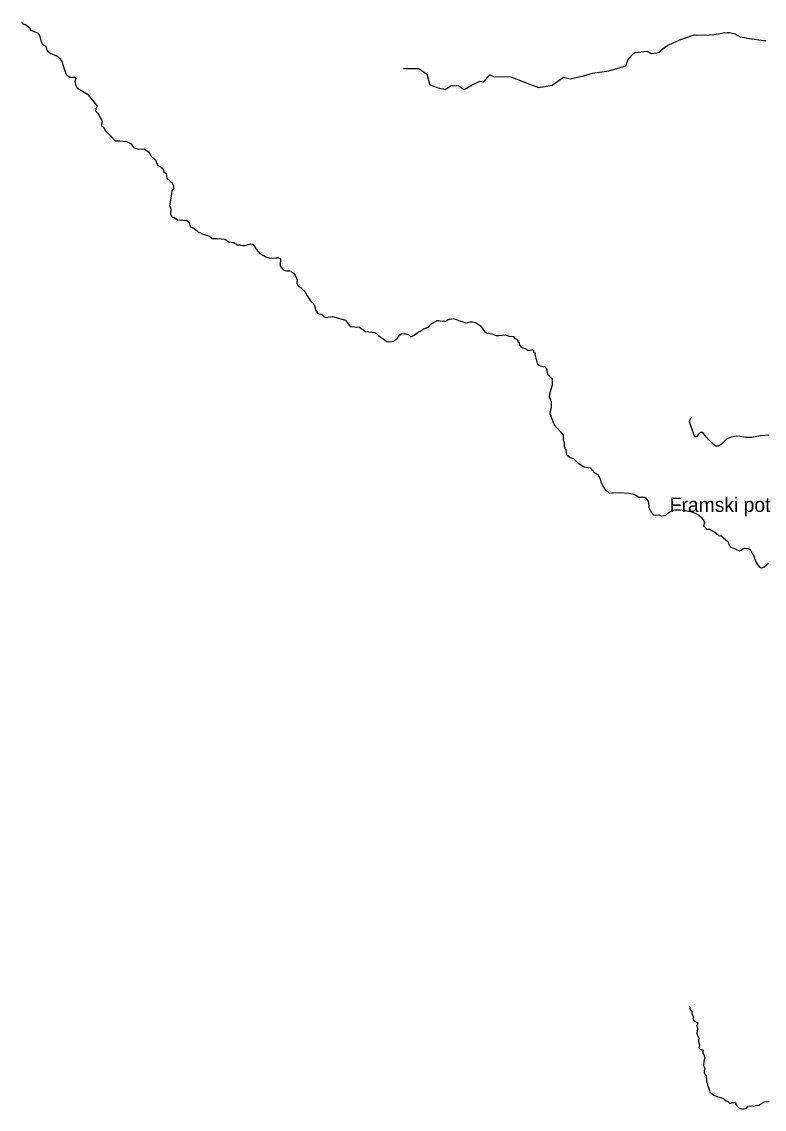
# Model space of a CAD drawing. Extents: x -8864 to 13231, y -7697 to 8949.
# Drawn here: x -8864 to -5668, y -4235 to 443 of the extents above; entities that cross this region are included whole.
import ezdxf

# ---------------------------------------------------------------- set-up
doc = ezdxf.new("R2010")
doc.units = 0
for name, color, linetype in [('OSM_HIGHWAY_UNCLASSIFIED', 8, 'CONTINUOUS'), ('OSM_LABELS', 8, 'CONTINUOUS'), ('OSM_WATERWAY_STREAM', 4, 'CONTINUOUS')]:
    doc.layers.add(name, color=color, linetype=linetype)

msp = doc.modelspace()

# ---------------------------------------------------------------- linework, layer by layer
at = {"layer": 'OSM_HIGHWAY_UNCLASSIFIED'}
for p, q in [((-5987.642312, -1268.089182), (-5979.326844, -1256.902973)), ((-5989.487641, -1278.463669), (-5987.642312, -1268.089182)), ((-5987.657626, -1286.692094), (-5989.487641, -1278.463669)), ((-5977.596369, -1315.280309), (-5987.657626, -1286.692094)), ((-5973.32378, -1327.422795), (-5977.596369, -1315.280309)), ((-5966.868956, -1341.989331), (-5973.32378, -1327.422795)), ((-5962.075693, -1344.135393), (-5966.868956, -1341.989331)), ((-5958.071099, -1341.733582), (-5962.075693, -1344.135393)), ((-5951.087943, -1331.670441), (-5958.071099, -1341.733582)), ((-5946.570332, -1327.356078), (-5951.087943, -1331.670441)), ((-5941.738785, -1324.275979), (-5946.570332, -1327.356078)), ((-5935.682122, -1323.964633), (-5941.738785, -1324.275979)), ((-5930.107849, -1327.956531), (-5935.682122, -1323.964633)), ((-5909.457005, -1352.708522), (-5930.107849, -1327.956531)), ((-5904.77094, -1357.289753), (-5909.457005, -1352.708522)), ((-5828.783183, -1350.77373), (-5853.017489, -1375.837066)), ((-5809.479965, -1343.379267), (-5828.783183, -1350.77373)), ((-5789.556532, -1339.687596), (-5809.479965, -1343.379267)), ((-5772.718858, -1340.91074), (-5789.556532, -1339.687596)), ((-5747.864338, -1345.225103), (-5772.718858, -1340.91074)), ((-5723.630032, -1345.847795), (-5747.864338, -1345.225103)), ((-5684.610119, -1337.83064), (-5723.630032, -1345.847795)), ((-5647.849013, -1335.984805), (-5684.610119, -1337.83064)), ((-5886.348273, -1375.859305), (-5904.77094, -1357.289753)), ((-5876.45547, -1383.331604), (-5886.348273, -1375.859305)), ((-5865.99605, -1383.264887), (-5876.45547, -1383.331604)), ((-5853.017489, -1375.837066), (-5865.99605, -1383.264887))]:
    msp.add_line(p, q, dxfattribs=at)
at = {"layer": 'OSM_WATERWAY_STREAM'}
for p, q in [((-8864.036196, 442.700361), (-8862.596686, 436.951584)), ((-8862.596686, 436.951584), (-8859.725323, 433.460063)), ((-8859.725323, 433.460063), (-8848.017818, 430.379964)), ((-8848.017818, 430.379964), (-8829.533895, 416.825302)), ((-8829.533895, 416.825302), (-8826.042318, 406.150589)), ((-8826.042318, 406.150589), (-8815.360846, 402.859219)), ((-8815.360846, 402.859219), (-8796.463448, 394.853185)), ((-8796.463448, 394.853185), (-8788.255177, 384.178472)), ((-8788.255177, 384.178472), (-8781.272022, 360.76082)), ((-6024.411076, 367.087811), (-6001.164519, 374.771381)), ((-6001.164519, 374.771381), (-5982.420259, 381.476435)), ((-5982.420259, 381.476435), (-5970.582586, 385.74632)), ((-5970.582586, 385.74632), (-5959.656091, 385.31266)), ((-5959.656091, 385.31266), (-5904.778597, 386.858269)), ((-5904.778597, 386.858269), (-5885.444751, 387.814546)), ((-5885.444751, 387.814546), (-5865.7204, 390.438746)), ((-5865.7204, 390.438746), (-5844.196661, 394.341688)), ((-5844.196661, 394.341688), (-5828.530503, 396.109687)), ((-5828.530503, 396.109687), (-5817.933258, 396.065209)), ((-5817.933258, 396.065209), (-5806.769398, 393.985864)), ((-5806.769398, 393.985864), (-5794.334481, 390.116281)), ((-5794.334481, 390.116281), (-5782.014418, 383.400107)), ((-5782.014418, 383.400107), (-5771.623911, 378.362977)), ((-5771.623911, 378.362977), (-5753.071076, 375.193921)), ((-5753.071076, 375.193921), (-5733.783172, 371.29098)), ((-8781.272022, 360.76082), (-8775.3149, 346.183165)), ((-8775.3149, 346.183165), (-8760.322555, 337.354288)), ((-8760.322555, 337.354288), (-8758.06375, 326.468305)), ((-6107.037425, 324.744783), (-6085.27632, 340.211998)), ((-6085.27632, 340.211998), (-6057.940941, 352.832622)), ((-6057.940941, 352.832622), (-6024.411076, 367.087811)), ((-5733.783172, 371.29098), (-5701.10323, 365.775711)), ((-5701.10323, 365.775711), (-5671.646871, 361.950606)), ((-5671.646871, 361.950606), (-5661.708126, 361.772694)), ((-8758.06375, 326.468305), (-8753.132662, 316.605315)), ((-8753.132662, 316.605315), (-8738.553793, 305.51918)), ((-8738.553793, 305.51918), (-8710.000957, 294.021625)), ((-8710.000957, 294.021625), (-8698.094371, 283.747214)), ((-8698.094371, 283.747214), (-8689.671705, 268.346716)), ((-6263.844486, 252.690471), (-6253.415695, 282.045931)), ((-6253.415695, 282.045931), (-6231.486137, 306.330903)), ((-6231.486137, 306.330903), (-6224.043563, 310.100411)), ((-6224.043563, 310.100411), (-6173.017524, 315.693516)), ((-6173.017524, 315.693516), (-6154.25795, 306.108514)), ((-6154.25795, 306.108514), (-6130.911853, 309.522198)), ((-6130.911853, 309.522198), (-6118.683674, 311.579304)), ((-6118.683674, 311.579304), (-6107.037425, 324.744783)), ((-8689.671705, 268.346716), (-8681.869254, 240.625821)), ((-8681.869254, 240.625821), (-8673.033112, 215.162183)), ((-7220.820089, 242.060236), (-7154.265717, 242.004638)), ((-7154.265717, 242.004638), (-7120.896648, 217.686308)), ((-6337.64235, 231.363284), (-6263.844486, 252.690471)), ((-8673.033112, 215.162183), (-8657.634948, 204.476351)), ((-8657.634948, 204.476351), (-8634.832496, 204.887772)), ((-8630.521622, 199.138994), (-8635.866186, 183.738497)), ((-8634.832496, 204.887772), (-8630.521622, 199.138994)), ((-7120.896648, 217.686308), (-7107.183017, 171.918476)), ((-6925.689888, 171.073395), (-6890.988506, 187.285615)), ((-6890.988506, 187.285615), (-6875.605656, 184.494622)), ((-6875.605656, 184.494622), (-6848.775638, 214.050234)), ((-6848.775638, 214.050234), (-6832.849143, 206.744727)), ((-6832.849143, 206.744727), (-6759.533668, 205.933004)), ((-6759.533668, 205.933004), (-6699.503033, 182.648787)), ((-6580.414199, 170.183835), (-6531.815419, 204.209483)), ((-6531.815419, 204.209483), (-6503.44635, 196.625989)), ((-6503.44635, 196.625989), (-6446.792439, 210.681028)), ((-6446.792439, 210.681028), (-6407.94098, 222.211941)), ((-6407.94098, 222.211941), (-6337.64235, 231.363284)), ((-8635.866186, 183.738497), (-8633.193904, 172.240941)), ((-8633.193904, 172.240941), (-8624.771239, 156.417903)), ((-8624.771239, 156.417903), (-8603.002477, 144.097505)), ((-8603.002477, 144.097505), (-8580.820239, 130.754114)), ((-7107.183017, 171.918476), (-7076.271834, 160.543235)), ((-7076.271834, 160.543235), (-7042.10644, 152.003465)), ((-7042.10644, 152.003465), (-7018.048244, 167.559635)), ((-7018.048244, 167.559635), (-6986.019144, 168.838377)), ((-6986.019144, 168.838377), (-6959.594946, 152.014584)), ((-6959.594946, 152.014584), (-6925.689888, 171.073395)), ((-6699.503033, 182.648787), (-6639.472399, 159.375688)), ((-6639.472399, 159.375688), (-6580.414199, 170.183835)), ((-8580.820239, 130.754114), (-8559.051477, 105.490627)), ((-8559.051477, 105.490627), (-8539.334782, 80.22714)), ((-8545.498642, 69.552427), (-8546.524676, 58.866594)), ((-8546.524676, 58.866594), (-8536.869238, 49.014724)), ((-8539.334782, 80.22714), (-8545.498642, 69.552427)), ((-8536.869238, 49.014724), (-8518.385316, 14.510938)), ((-8518.385316, 14.510938), (-8520.644122, -4.025256)), ((-8520.644122, -4.025256), (-8510.376127, -12.186964)), ((-8510.376127, -12.186964), (-8506.47873, -23.284218)), ((-8506.47873, -23.284218), (-8481.011652, -49.570698)), ((-8481.011652, -49.570698), (-8461.501696, -70.108401)), ((-8461.501696, -70.108401), (-8441.991739, -69.897131)), ((-8441.991739, -69.897131), (-8427.81869, -71.542816)), ((-8427.81869, -71.542816), (-8411.180097, -72.97723)), ((-8411.180097, -72.97723), (-8393.515471, -82.228648)), ((-8393.515471, -82.228648), (-8382.221442, -100.297824)), ((-8382.221442, -100.297824), (-8369.281165, -102.14366)), ((-8369.281165, -102.14366), (-8361.89219, -105.846451)), ((-8361.89219, -105.846451), (-8337.03767, -104.200766)), ((-8337.03767, -104.200766), (-8317.734452, -116.321013)), ((-8317.734452, -116.321013), (-8308.285752, -134.590339)), ((-8308.285752, -134.590339), (-8288.369977, -152.870785)), ((-8288.369977, -152.870785), (-8279.740573, -172.174224)), ((-8279.740573, -172.174224), (-8256.126482, -188.408684)), ((-8256.126482, -188.408684), (-8252.221428, -202.574917)), ((-8252.221428, -202.574917), (-8242.359252, -209.96938)), ((-8242.359252, -209.96938), (-8240.307184, -220.855363)), ((-8240.307184, -220.855363), (-8239.487889, -230.718353)), ((-8239.487889, -230.718353), (-8224.90902, -243.038751)), ((-8224.90902, -243.038751), (-8216.693093, -250.221943)), ((-8211.348529, -276.919845), (-8217.719127, -284.525578)), ((-8216.693093, -250.221943), (-8210.942709, -263.165033)), ((-8210.942709, -263.165033), (-8211.348529, -276.919845)), ((-8221.210704, -307.731959), (-8225.108101, -333.195598)), ((-8217.719127, -284.525578), (-8221.210704, -307.731959)), ((-8225.108101, -333.195598), (-8228.400598, -348.195793)), ((-8228.400598, -348.195793), (-8222.650214, -362.573297)), ((-8222.650214, -362.573297), (-8223.056034, -383.111)), ((-8223.056034, -383.111), (-8221.516983, -391.639651)), ((-8221.516983, -391.639651), (-8216.892174, -397.388429)), ((-8216.892174, -397.388429), (-8208.576706, -399.745761)), ((-8208.576706, -399.745761), (-8192.351589, -410.220323)), ((-8192.351589, -410.220323), (-8177.466442, -409.397481)), ((-8177.466442, -409.397481), (-8169.97027, -410.531669)), ((-8169.97027, -410.531669), (-8164.931985, -412.788926)), ((-8164.931985, -412.788926), (-8156.310238, -411.243317)), ((-8156.310238, -411.243317), (-8148.09431, -415.76895)), ((-8148.09431, -415.76895), (-8142.137189, -423.263488)), ((-8142.137189, -423.263488), (-8140.085121, -433.838126)), ((-8140.085121, -433.838126), (-8136.386805, -440.209595)), ((-8136.386805, -440.209595), (-8131.049898, -442.266701)), ((-8131.049898, -442.266701), (-8121.807937, -446.169643)), ((-8121.807937, -446.169643), (-8108.048364, -457.667199)), ((-8108.048364, -457.667199), (-8101.065209, -464.450089)), ((-8101.065209, -464.450089), (-8087.918194, -469.164754)), ((-8087.918194, -469.164754), (-8066.968727, -475.336072)), ((-8066.968727, -475.336072), (-8056.088175, -479.227895)), ((-8056.088175, -479.227895), (-8044.993227, -488.890734)), ((-8044.993227, -488.890734), (-8021.172398, -489.713576)), ((-8021.172398, -489.713576), (-7990.575151, -492.793676)), ((-7990.575151, -492.793676), (-7972.497048, -503.679659)), ((-7972.497048, -503.679659), (-7952.987091, -506.759759)), ((-7952.987091, -506.759759), (-7935.942679, -516.411478)), ((-7889.526135, -514.965944), (-7878.438844, -512.919958)), ((-7878.438844, -512.919958), (-7869.809441, -514.565643)), ((-7935.942679, -516.411478), (-7924.235174, -517.02305)), ((-7924.235174, -517.02305), (-7914.173917, -519.080157)), ((-7914.173917, -519.080157), (-7901.647116, -520.31442)), ((-7901.647116, -520.31442), (-7889.526135, -514.965944)), ((-7869.809441, -514.565643), (-7862.00699, -522.360407)), ((-7862.00699, -522.360407), (-7855.636392, -535.303496)), ((-7855.636392, -535.303496), (-7839.824751, -553.383791)), ((-7839.824751, -553.383791), (-7812.918163, -568.172717)), ((-7812.918163, -568.172717), (-7794.434241, -573.510073)), ((-7794.434241, -573.510073), (-7770.000854, -572.687231)), ((-7770.000854, -572.687231), (-7758.500087, -572.275809)), ((-7758.500087, -572.275809), (-7750.28416, -577.413015)), ((-7751.716013, -595.893612), (-7751.922751, -607.191016)), ((-7751.922751, -607.191016), (-7744.1203, -617.254157)), ((-7750.077421, -585.63032), (-7751.716013, -595.893612)), ((-7750.28416, -577.413015), (-7750.077421, -585.63032)), ((-7744.1203, -617.254157), (-7735.498553, -625.471462)), ((-7735.498553, -625.471462), (-7725.02382, -627.93999)), ((-7725.02382, -627.93999), (-7710.230556, -628.140141)), ((-7710.230556, -628.140141), (-7704.281092, -630.197247)), ((-7704.281092, -630.197247), (-7694.418916, -638.003131)), ((-7694.418916, -638.003131), (-7687.642499, -647.243429)), ((-7687.642499, -647.243429), (-7678.607276, -668.192553)), ((-7678.607276, -668.192553), (-7679.426571, -682.369906)), ((-7679.426571, -682.369906), (-7675.934994, -691.610205)), ((-7675.934994, -691.610205), (-7671.210644, -696.135838)), ((-7671.210644, -696.135838), (-7661.356125, -702.296037)), ((-7661.356125, -702.296037), (-7645.131009, -718.107956)), ((-7645.131009, -718.107956), (-7634.863014, -735.565559)), ((-7634.863014, -735.565559), (-7621.202981, -758.371639)), ((-7621.202981, -758.371639), (-7605.904358, -773.983406)), ((-7605.904358, -773.983406), (-7598.300988, -798.835473)), ((-7598.300988, -798.835473), (-7589.265765, -812.801555)), ((-7589.265765, -812.801555), (-7576.126407, -815.258963)), ((-7576.126407, -815.258963), (-7570.376023, -818.350182)), ((-7570.376023, -818.350182), (-7563.392868, -826.967789)), ((-7563.392868, -826.967789), (-7554.150907, -829.024895)), ((-7554.150907, -829.024895), (-7526.425023, -825.333224)), ((-7526.425023, -825.333224), (-7470.766518, -840.944991)), ((-7470.766518, -840.944991), (-7450.636347, -867.843044)), ((-7076.241206, -842.379406), (-7069.66387, -841.867909)), ((-7069.66387, -841.867909), (-7054.464787, -845.35943)), ((-7040.605674, -845.559581), (-7030.850696, -839.910878)), ((-7030.850696, -839.910878), (-7022.221292, -837.142125)), ((-7022.221292, -837.142125), (-7014.526039, -834.573522)), ((-7014.526039, -834.573522), (-7007.741965, -833.027912)), ((-7007.741965, -833.027912), (-6992.956358, -838.165118)), ((-6992.956358, -838.165118), (-6974.885912, -844.636663)), ((-7450.636347, -867.843044), (-7410.383663, -871.545835)), ((-7410.383663, -871.545835), (-7384.097289, -890.026432)), ((-7162.596499, -894.652141), (-7149.76342, -888.391866)), ((-7149.76342, -888.391866), (-7136.516864, -879.140449)), ((-7136.516864, -879.140449), (-7111.976279, -868.877157)), ((-7111.976279, -868.877157), (-7103.247335, -858.191324)), ((-7103.247335, -858.191324), (-7083.017624, -846.382423)), ((-7083.017624, -846.382423), (-7076.241206, -842.379406)), ((-7054.464787, -845.35943), (-7040.605674, -845.559581)), ((-6974.885912, -844.636663), (-6949.83231, -852.131201)), ((-6949.83231, -852.131201), (-6933.913473, -847.928033)), ((-6933.913473, -847.928033), (-6923.852216, -847.405416)), ((-6923.852216, -847.405416), (-6911.011479, -851.519629)), ((-6911.011479, -851.519629), (-6890.062013, -865.797057)), ((-6890.062013, -865.797057), (-6868.806268, -894.140644)), ((-7384.097289, -890.026432), (-7343.017652, -893.517953)), ((-7343.017652, -893.517953), (-7328.645522, -906.260891)), ((-7328.645522, -906.260891), (-7292.190694, -932.247145)), ((-7292.190694, -932.247145), (-7276.478594, -934.193057)), ((-7276.478594, -934.193057), (-7262.106464, -930.801611)), ((-7262.106464, -930.801611), (-7256.555162, -924.952758)), ((-7256.555162, -924.952758), (-7248.140153, -920.53832)), ((-7248.140153, -920.53832), (-7240.230505, -906.360967)), ((-7240.230505, -906.360967), (-7230.781805, -899.478001)), ((-7230.781805, -899.478001), (-7216.922692, -898.766353)), ((-7216.922692, -898.766353), (-7197.512276, -904.515131)), ((-7197.512276, -904.515131), (-7189.196808, -912.009669)), ((-7189.196808, -912.009669), (-7174.924219, -905.438049)), ((-7174.924219, -905.438049), (-7162.596499, -894.652141)), ((-6868.806268, -894.140644), (-6840.360629, -899.066579)), ((-6840.360629, -899.066579), (-6821.570428, -906.872463)), ((-6821.570428, -906.872463), (-6810.069661, -906.360967)), ((-6810.069661, -906.360967), (-6783.683747, -904.615206)), ((-6783.683747, -904.615206), (-6774.235048, -906.872463)), ((-6774.235048, -906.872463), (-6765.506103, -909.752412)), ((-6765.506103, -909.752412), (-6746.914983, -911.086751)), ((-6746.914983, -911.086751), (-6741.478536, -920.327049)), ((-6741.478536, -920.327049), (-6734.388183, -923.106923)), ((-6734.388183, -923.106923), (-6729.457095, -928.344204)), ((-6729.457095, -928.344204), (-6729.258014, -934.915824)), ((-6729.258014, -934.915824), (-6723.706711, -936.76166)), ((-6723.706711, -936.76166), (-6721.141627, -948.981982)), ((-6721.141627, -948.981982), (-6714.671488, -957.510633)), ((-6714.671488, -957.510633), (-6702.764902, -960.690808)), ((-6702.764902, -960.690808), (-6691.876693, -964.905095)), ((-6691.876693, -964.905095), (-6683.967044, -970.653873)), ((-6683.967044, -970.653873), (-6667.741927, -968.707962)), ((-6667.741927, -968.707962), (-6661.585724, -970.342527)), ((-6661.585724, -970.342527), (-6661.892003, -980.205517)), ((-6661.892003, -980.205517), (-6653.576535, -981.439781)), ((-6653.576535, -981.439781), (-6655.215126, -987.399829)), ((-6655.215126, -987.399829), (-6651.723549, -1004.446011)), ((-6651.723549, -1004.446011), (-6646.080363, -1026.529324)), ((-6646.080363, -1026.529324), (-6632.32079, -1036.69254)), ((-6632.32079, -1036.69254), (-6613.009915, -1041.5184)), ((-6613.009915, -1041.5184), (-6605.927219, -1049.424359)), ((-6605.927219, -1049.424359), (-6600.789393, -1072.43059)), ((-6600.789393, -1072.43059), (-6590.521398, -1083.527843)), ((-6581.486175, -1120.300005), (-6590.628596, -1153.469452)), ((-6590.521398, -1083.527843), (-6580.460141, -1091.233652)), ((-6580.460141, -1091.233652), (-6581.486175, -1120.300005)), ((-6590.628596, -1153.469452), (-6593.607156, -1168.981144)), ((-6593.607156, -1168.981144), (-6590.008381, -1179.044285)), ((-6590.008381, -1179.044285), (-6586.003787, -1190.030344)), ((-6585.284031, -1214.782335), (-6588.46933, -1228.548267)), ((-6586.003787, -1190.030344), (-6585.284031, -1214.782335)), ((-6588.46933, -1228.548267), (-6590.934874, -1242.214123)), ((-6590.934874, -1242.214123), (-6578.813893, -1276.417682)), ((-6578.813893, -1276.417682), (-6571.731197, -1290.383765)), ((-6571.731197, -1290.383765), (-6544.51833, -1321.295955)), ((-6544.51833, -1321.295955), (-6533.836859, -1335.984805)), ((-6533.836859, -1335.984805), (-6534.357533, -1355.299363)), ((-6534.357533, -1355.299363), (-6528.70669, -1367.519686)), ((-6528.70669, -1367.519686), (-6528.80623, -1383.131454)), ((-6528.80623, -1383.131454), (-6522.029813, -1400.07756)), ((-6522.029813, -1400.07756), (-6519.464729, -1418.358006)), ((-6519.464729, -1418.358006), (-6505.29168, -1430.478253)), ((-6505.29168, -1430.478253), (-6486.807757, -1439.006904)), ((-6486.807757, -1439.006904), (-6468.630114, -1455.953011)), ((-6468.630114, -1455.953011), (-6443.476971, -1471.153357)), ((-6443.476971, -1471.153357), (-6417.596417, -1476.490714)), ((-6417.596417, -1476.490714), (-6400.245726, -1496.416845)), ((-6400.245726, -1496.416845), (-6392.236537, -1499.708215)), ((-6392.236537, -1499.708215), (-6384.533627, -1504.222729)), ((-6384.533627, -1504.222729), (-6373.752615, -1523.025791)), ((-6373.752615, -1523.025791), (-6371.080333, -1536.580452)), ((-6371.080333, -1536.580452), (-6362.351388, -1553.837905)), ((-6362.351388, -1553.837905), (-6355.467773, -1566.058227)), ((-6355.467773, -1566.058227), (-6350.437145, -1573.66396)), ((-6350.437145, -1573.66396), (-6343.967007, -1576.432714)), ((-6343.967007, -1576.432714), (-6336.470834, -1581.56992)), ((-6336.470834, -1581.56992), (-6332.366699, -1584.238598)), ((-6332.366699, -1584.238598), (-6324.45705, -1583.938372)), ((-6324.45705, -1583.938372), (-6289.54893, -1582.181492)), ((-6289.54893, -1582.181492), (-6250.429477, -1584.549944)), ((-6250.429477, -1584.549944), (-6228.239582, -1589.275728)), ((-6228.239582, -1589.275728), (-6208.009871, -1602.318893)), ((-6208.009871, -1602.318893), (-6193.737281, -1602.730314)), ((-6193.737281, -1602.730314), (-6182.64999, -1602.83039)), ((-6182.64999, -1602.83039), (-6177.205886, -1604.676225)), ((-6177.205886, -1604.676225), (-6166.218136, -1623.890709)), ((-6166.218136, -1623.890709), (-6164.571887, -1647.208285)), ((-6164.571887, -1647.208285), (-6155.643862, -1667.03434)), ((-6155.643862, -1667.03434), (-6143.829159, -1679.454814)), ((-6143.829159, -1679.454814), (-6122.366676, -1678.631971)), ((-6122.366676, -1678.631971), (-6110.352892, -1681.823265)), ((-6110.352892, -1681.823265), (-6093.928694, -1681.100498)), ((-6093.928694, -1681.100498), (-6080.781679, -1669.602943)), ((-6080.781679, -1669.602943), (-6067.427926, -1660.562796)), ((-6067.427926, -1660.562796), (-6053.668353, -1656.759929)), ((-6053.668353, -1656.759929), (-6030.980755, -1656.759929)), ((-6030.980755, -1656.759929), (-6000.996065, -1660.863022)), ((-6000.996065, -1660.863022), (-5984.257932, -1663.431625)), ((-5984.257932, -1663.431625), (-5965.460074, -1671.64893)), ((-5965.460074, -1671.64893), (-5949.548893, -1679.666084)), ((-5949.548893, -1679.666084), (-5938.147666, -1689.006458)), ((-5938.147666, -1689.006458), (-5928.806165, -1704.106729)), ((-5925.720406, -1712.223958), (-5929.418722, -1725.378318)), ((-5929.418722, -1725.378318), (-5914.839854, -1739.955973)), ((-5928.806165, -1704.106729), (-5925.720406, -1712.223958)), ((-5914.839854, -1739.955973), (-5903.951644, -1740.167244)), ((-5903.951644, -1740.167244), (-5881.463127, -1753.310484)), ((-5881.463127, -1753.310484), (-5863.392681, -1767.587912)), ((-5863.392681, -1767.587912), (-5854.357458, -1768.51083)), ((-5854.357458, -1768.51083), (-5835.046583, -1783.611101)), ((-5835.046583, -1783.611101), (-5823.852095, -1794.497085)), ((-5823.852095, -1794.497085), (-5820.567255, -1807.651444)), ((-5820.567255, -1807.651444), (-5813.5841, -1815.357253)), ((-5813.5841, -1815.357253), (-5775.077204, -1833.026127)), ((-5762.136927, -1825.420394), (-5751.769392, -1821.617527)), ((-5751.769392, -1821.617527), (-5737.596343, -1822.851791)), ((-5737.596343, -1822.851791), (-5731.845959, -1825.109048)), ((-5775.077204, -1833.026127), (-5767.78777, -1830.457524)), ((-5767.78777, -1830.457524), (-5762.136927, -1825.420394)), ((-5731.845959, -1825.109048), (-5725.483018, -1832.30336)), ((-5725.483018, -1832.30336), (-5713.362037, -1855.932282)), ((-5713.362037, -1855.932282), (-5704.74029, -1879.961505)), ((-5704.74029, -1879.961505), (-5694.265557, -1895.573273)), ((-5694.265557, -1895.573273), (-5688.920993, -1902.767585)), ((-5688.920993, -1902.767585), (-5680.505984, -1905.436263)), ((-5680.505984, -1905.436263), (-5669.617775, -1903.179006)), ((-5669.617775, -1903.179006), (-5650.314557, -1885.510132)), ((-5989.449357, -3791.791477), (-5986.516738, -3806.057786)), ((-5986.516738, -3806.057786), (-5980.352878, -3812.229104)), ((-5980.352878, -3812.229104), (-5980.559616, -3822.703666)), ((-5980.559616, -3822.703666), (-5972.757165, -3839.349547)), ((-5972.757165, -3839.349547), (-5975.015971, -3847.778122)), ((-5975.015971, -3847.778122), (-5967.826077, -3857.641112)), ((-5967.826077, -3857.641112), (-5955.705096, -3860.32091)), ((-5953.44629, -3865.046694), (-5958.170639, -3876.555369)), ((-5958.170639, -3876.555369), (-5955.299276, -3889.298308)), ((-5955.705096, -3860.32091), (-5953.44629, -3865.046694)), ((-5955.299276, -3889.298308), (-5958.170639, -3907.990175)), ((-5958.170639, -3907.990175), (-5955.092538, -3917.653014)), ((-5955.092538, -3917.653014), (-5949.954712, -3929.161689)), ((-5949.954712, -3929.161689), (-5951.187484, -3942.316049)), ((-5951.187484, -3942.316049), (-5947.290087, -3957.316244)), ((-5947.290087, -3957.316244), (-5949.342155, -3970.882025)), ((-5949.342155, -3970.882025), (-5944.411067, -3976.430652)), ((-5944.411067, -3976.430652), (-5931.677528, -3981.156437)), ((-5931.677528, -3981.156437), (-5932.703562, -3988.139478)), ((-5932.703562, -3988.139478), (-5932.297742, -3994.510947)), ((-5932.297742, -3994.510947), (-5926.547359, -4001.705259)), ((-5925.314587, -4015.471191), (-5927.979212, -4030.071085)), ((-5926.547359, -4001.705259), (-5925.314587, -4015.471191)), ((-5927.979212, -4030.071085), (-5929.211984, -4046.716965)), ((-5929.211984, -4046.716965), (-5925.314587, -4055.757113)), ((-5925.314587, -4055.757113), (-5926.547359, -4077.340048)), ((-5926.547359, -4077.340048), (-5923.4616, -4084.111819)), ((-5923.4616, -4084.111819), (-5918.124693, -4091.717552)), ((-5918.124693, -4091.717552), (-5917.098659, -4112.688915)), ((-5917.098659, -4112.688915), (-5912.780129, -4131.380783)), ((-5912.780129, -4131.380783), (-5906.003712, -4149.883618)), ((-5906.003712, -4149.883618), (-5902.512134, -4160.769602)), ((-5902.512134, -4160.769602), (-5885.260984, -4173.51254)), ((-5885.260984, -4173.51254), (-5867.803095, -4181.118273)), ((-5867.803095, -4181.118273), (-5846.654548, -4187.289592)), ((-5846.654548, -4187.289592), (-5832.894975, -4197.564003)), ((-5832.894975, -4197.564003), (-5825.498343, -4201.678215)), ((-5825.498343, -4201.678215), (-5816.876596, -4209.484099)), ((-5816.876596, -4209.484099), (-5806.600944, -4205.581157)), ((-5806.600944, -4205.581157), (-5792.022076, -4205.581157)), ((-5792.022076, -4205.581157), (-5790.582566, -4213.798462)), ((-5683.170609, -4210.918514), (-5669.005217, -4203.11263)), ((-5669.005217, -4203.11263), (-5646.616241, -4201.878366)), ((-5790.582566, -4213.798462), (-5778.055765, -4229.210079)), ((-5778.055765, -4229.210079), (-5761.011353, -4234.758706)), ((-5761.011353, -4234.758706), (-5744.173679, -4230.444343)), ((-5744.173679, -4230.444343), (-5738.216557, -4221.604346)), ((-5738.216557, -4221.604346), (-5730.00063, -4220.370082)), ((-5730.00063, -4220.370082), (-5713.155299, -4222.015767)), ((-5713.155299, -4222.015767), (-5705.559586, -4218.324096)), ((-5705.559586, -4218.324096), (-5690.360503, -4217.289983)), ((-5690.360503, -4217.289983), (-5683.170609, -4210.918514))]:
    msp.add_line(p, q, dxfattribs=at)

# ---------------------------------------------------------------- texts
at = {"layer": 'OSM_LABELS'}
msp.add_text('Framski potok', height=62.042552, dxfattribs=at).set_placement((-6075.065012, -1665.732907))

doc.saveas('drawing.dxf')
